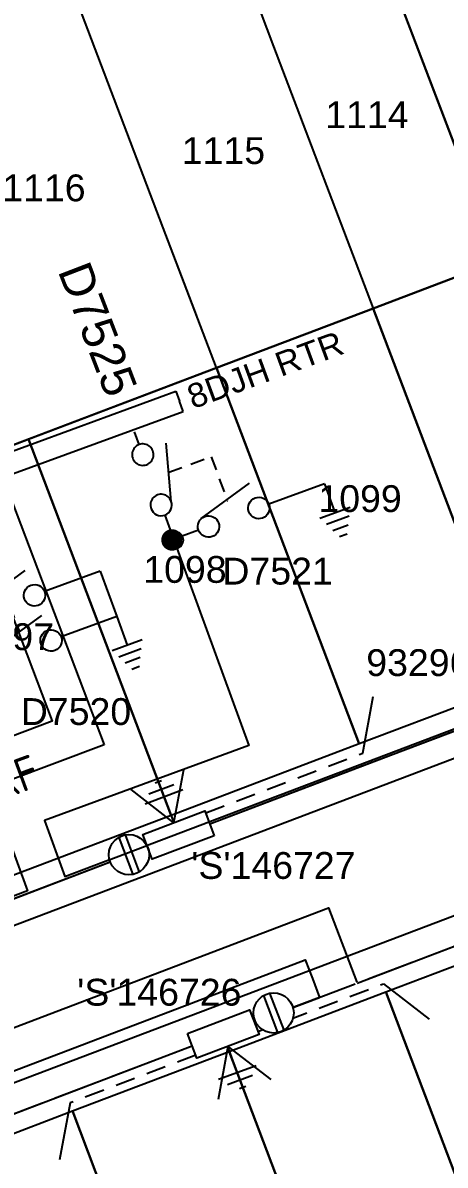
# Model space of a CAD drawing. Header units: metres. Extents: x 303507 to 304452, y 6274483 to 6275961.
# Drawn here: x 304090.6 to 304122.1, y 6274699.7 to 6274784.9 of the extents above; entities that cross this region are included whole.
import ezdxf
from ezdxf.enums import TextEntityAlignment as Align

# ---------------------------------------------------------------- set-up
doc = ezdxf.new("R2010")
doc.units = ezdxf.units.M
doc.header["$LTSCALE"] = 0.7
for name, pattern in [('A', [0]), ('CENTERX2', [101.6, 63.5, -12.7, 12.7, -12.7]), ('Dash', [5, 3, -2]), ('IE Trench LV', [6.5, 5, -1.5])]:
    doc.linetypes.add(name, pattern=pattern)
doc.layers.get('0').update_dxf_attribs({"color": 6})
for name, color, linetype in [('_User Miscellaneous11', 7, 'Continuous'), ('_User Miscellaneous4', 7, 'Continuous'), ('_User Miscellaneous7', 150, 'Continuous'), ('_User Miscellaneous8', 7, 'Continuous'), ('_User Miscellaneous9', 8, 'Continuous'), ('Cadastre Developer_SP_NEW', 4, 'Continuous'), ('Cadastre Roads_SP_NEW', 8, 'Continuous'), ('Equip_HV_NEW', 2, 'Continuous'), ('Equip_LV_NEW', 5, 'Continuous'), ('Mains_HV_NEW_U72', 2, 'Continuous'), ('Mains_LV_NEW_T84', 2, 'Continuous'), ('Services_SP_NEW_UG', 2, 'Continuous'), ('SupportsUG_SP_LV_NEW', 2, 'Continuous'), ('SupportsUG_SP_LV_SL_NEW', 2, 'Continuous'), ('Trench_SP_NEW', 2, 'Continuous')]:
    doc.layers.add(name, color=color, linetype=linetype)
doc.layers.add('_User Miscellaneous5', color=7, linetype='Continuous', lineweight=35)
doc.styles.add('ARIAL', font='arial.ttf', dxfattribs={"height": 2})
doc.styles.add('IESYMBOL1', font='isocp.shx')
doc.styles.add('POLE_LABEL', font='arial.ttf')
doc.styles.get("Standard").update_dxf_attribs({"font": 'arial.ttf'})
doc.styles.add('style1', font='iso3098b.shx')
doc.styles.add('SWG_LABEL', font='arial.ttf')
doc.styles.add('SWITCH_LABEL', font='arial.ttf', dxfattribs={"height": 2.5})
doc.linetypes.add('Cable New UG', pattern='A,8,-1,["x",style1,S=3.5,R=0,X=0.35,Y=-1],-3.5', length=12.5)
doc.linetypes.add('IE Trench HV', pattern='A,8,-2,["/",style1,S=2.5,R=0,X=0.1,Y=-1],-4.5', length=14.5)

# ---------------------------------------------------------------- blocks, each defined once
blk = doc.blocks.new('*U106')
at = {"layer": '_User Miscellaneous7', "lineweight": -3}
blk.add_lwpolyline([(0, -3.03), (0, -1.58)], dxfattribs=at)
blk.add_lwpolyline([(-1.485, -6), (1.485, -6), (1.485, -3.03), (-1.485, -3.03)], close=True, dxfattribs=at)
blk.add_circle((0, -1.08), 0.5, dxfattribs=at)
at = {"layer": '_User Miscellaneous8', "color": 2, "lineweight": -3}
blk.add_lwpolyline([(-1.485, 0), (1.485, 0), (1.485, 2.97), (-1.485, 2.97)], close=True, dxfattribs=at)
at = {"style": 'POLE_LABEL', "flags": 9}
blk.add_attdef('STRUCTURE_PLANT_NUMBER', text='', height=0.2, dxfattribs=at).set_placement((1.641, 1.727), align=Align.MIDDLE_LEFT)
for tag, flags, p in [('STREET_CODE', 9, (1.641, 1.485)), ('OWNED_BY', 9, (1.641, 1.085)), ('OPERATED_BY', 9, (1.641, 0.885)), ('COLUMN_TYPE', 9, (1.641, 1.285)), ('STATE', 9, (1.641, 0.485)), ('USAGE', 9, (1.641, 0.285)), ('MAINTAINED_BY', 9, (1.641, 0.685)), ('LEGEND', 9, (1.641, 0.085)), ('SUBURB', 9, (1.641, -0.315)), ('STREETNAME', 9, (1.641, -0.515)), ('PARENT', 9, (1.641, -0.115)), ('LOCATION', 9, (1.641, -0.715)), ('NOTES', 9, (1.641, -0.915)), ('Z', 1, (1.641, -1.315)), ('LABEL_ALIGNMENT', 9, (1.641, -1.115))]:
    blk.add_attdef(tag, text='', height=0.2, dxfattribs=dict(flags=flags)).set_placement(p, align=Align.MIDDLE_LEFT)
at = {"layer": '_User Miscellaneous5', "style": 'ARIAL', "flags": 8}
blk.add_attdef('ASSET_NUM', text='', height=2, dxfattribs=at).set_placement((2, 3.485), align=Align.MIDDLE_LEFT)
blk = doc.blocks.new('*U86')
at = {"lineweight": -3}
blk.add_lwpolyline([(-2.475, 2.49), (2.475, 2.49), (2.475, 0.51), (-2.475, 0.51)], close=True, dxfattribs=at)
for tag, flags, p in [('STREET_CODE', 9, (1.5, 3.5)), ('OWNED_BY', 9, (1.5, 3.3)), ('OPERATED_BY', 9, (1.5, 3.1)), ('STATE', 9, (1.5, 2.7)), ('SUPPORT_TYPE', 9, (1.5, 2.5)), ('MAINTAINED_BY', 9, (1.5, 2.9)), ('SUBURB', 9, (1.5, 1.7)), ('USAGE', 9, (1.5, 2.3)), ('LEGEND', 9, (1.5, 2.1)), ('PARENT', 9, (1.5, 1.9)), ('Z', 1, (1.5, 0.9)), ('STREETNAME', 9, (1.5, 1.5)), ('LOCATION', 9, (1.5, 1.3)), ('NOTES', 9, (1.5, 1.1))]:
    blk.add_attdef(tag, text='', height=0.2, dxfattribs=dict(flags=flags)).set_placement(p, align=Align.MIDDLE_LEFT)
at = {"layer": '_User Miscellaneous4', "style": 'ARIAL', "flags": 8}
blk.add_attdef('ASSET_NUM', text='', height=2, dxfattribs=at).set_placement((2, 5.5), align=Align.MIDDLE_LEFT)
blk = doc.blocks.new('A$C1B2C29DD')
at = {"layer": 'Services_SP_NEW_UG', "color": 2, "flags": 128}
for points in [[(0, 0), (-2.1, 3.444)], [(0, 0), (2.1, 3.444)]]:
    blk.add_lwpolyline(points, dxfattribs=at)
blk = doc.blocks.new('*U67')
at = {"layer": 'Services_SP_NEW_UG', "color": 2, "flags": 128}
blk.add_lwpolyline([(15, -0.75), (17.247, 2.934)], dxfattribs=at)
at = {"layer": 'Services_SP_NEW_UG', "color": 2, "linetype": 'Dash', "ltscale": 0.7, "flags": 128}
blk.add_lwpolyline([(2.473, -0.75), (15, -0.75)], dxfattribs=at)
blk = doc.blocks.new('*U69')
at = {"layer": 'Services_SP_NEW_UG', "color": 2, "flags": 128}
blk.add_lwpolyline([(12.5, -0.75), (14.747, 2.934)], dxfattribs=at)
at = {"layer": 'Services_SP_NEW_UG', "color": 2, "linetype": 'Dash', "ltscale": 0.7, "flags": 128}
blk.add_lwpolyline([(2.473, -0.75), (12.5, -0.75)], dxfattribs=at)
blk = doc.blocks.new('*U70')
at = {"layer": 'Services_SP_NEW_UG', "color": 2, "flags": 128}
blk.add_lwpolyline([(-12.5, -0.75), (-14.747, 2.934)], dxfattribs=at)
at = {"layer": 'Services_SP_NEW_UG', "color": 2, "linetype": 'Dash', "ltscale": 0.7, "flags": 128}
blk.add_lwpolyline([(-2.473, -0.75), (-12.5, -0.75)], dxfattribs=at)
blk = doc.blocks.new('Earth')
for p, q in [((0, -2.044), (0, 0)), ((-1.5, -2.044), (1.5, -2.044)), ((-1, -2.644), (1, -2.644)), ((-0.25, -3.244), (0.25, -3.244))]:
    blk.add_line(p, q)
blk = doc.blocks.new('*U144')
blk.add_wipeout([(-1.056, -0.443), (-1.18, -0.584), (-1.286, -0.739), (-1.371, -0.906), (-1.435, -1.083), (-1.476, -1.266), (-1.493, -1.453), (-1.487, -1.64), (-1.458, -1.826), (-1.406, -2.006), (-1.331, -2.178), (-1.236, -2.339), (-1.121, -2.488), (-0.988, -2.62), (-0.84, -2.735), (-0.679, -2.831), (-0.506, -2.906), (-0.326, -2.958), (-0.141, -2.987), (0.047, -2.993), (0.233, -2.976), (0.416, -2.935), (0.593, -2.871), (0.76, -2.786), (0.915, -2.681), (1.056, -2.557), (1.18, -2.416), (1.286, -2.261), (1.371, -2.094), (1.435, -1.917), (1.476, -1.734), (1.493, -1.547), (1.487, -1.36), (1.458, -1.174), (1.406, -0.994), (1.331, -0.822), (1.236, -0.661), (1.121, -0.512), (0.988, -0.38), (0.84, -0.265), (0.679, -0.169), (0.506, -0.094), (0.326, -0.042), (0.141, -0.013), (-0.047, -0.007), (-0.233, -0.024), (-0.416, -0.065), (-0.593, -0.129), (-0.76, -0.214), (-0.915, -0.319)])
for p, q in [((-1.479, -1.25), (1.479, -1.25)), ((-1.479, -1.75), (1.479, -1.75))]:
    blk.add_line(p, q)
blk.add_circle((0, -1.5), 1.5)
for tag, flags, p in [('ACTUAL_STATUS', 9, (1.5, 0)), ('OPERATING_VOLTAGE', 9, (1.5, -0.6)), ('ORIENTATION', 9, (1.5, -0.8)), ('CONSTRUCTED_VOLTAGE', 9, (1.5, -0.2)), ('NO_PHASES', 9, (1.5, -0.4)), ('STATE', 9, (1.5, -1)), ('SWITCH_TYPE', 9, (1.5, -1.2)), ('OWNED_BY', 9, (1.5, -1.8)), ('USAGE', 9, (1.5, -1.4)), ('NOTES', 9, (1.5, -1.6)), ('TYPE', 9, (1.5, -2.6)), ('OPERATED_BY', 9, (1.5, -2)), ('MAINTAINED_BY', 9, (1.5, -2.2)), ('NUMBER_OF_PHASES', 9, (1.5, -2.4)), ('Z', 1, (1.5, -2.8))]:
    blk.add_attdef(tag, text='', height=0.2, dxfattribs=dict(flags=flags)).set_placement(p, align=Align.MIDDLE_LEFT)
blk = doc.blocks.new('*U175')
for p, q in [((-1.6, 0), (-1.6, 44)), ((-1.6, 44), (-0.8, 44)), ((0, 44), (-0.8, 44)), ((0, 0), (0, 44)), ((-1.6, 0), (-0.8, 0)), ((0, 0), (-0.8, 0))]:
    blk.add_line(p, q)
at = {"style": 'ARIAL'}
blk.add_attdef('SWG_TYPE', text='', height=1.8, rotation=90, dxfattribs=at).set_placement((-0.8, 44.745), align=Align.MIDDLE_LEFT)
blk.add_attdef('SUB_TYPE', text='', height=1.8, rotation=90, dxfattribs=at).set_placement((-0.8, -0.757), align=Align.MIDDLE_RIGHT)
blk = doc.blocks.new('SWG_SIE_TRF_NOES_NEW')
for p, q in [((7.008, 0.801), (2.793, 1.949)), ((14.679, 0), (20.536, -0.004))]:
    blk.add_line(p, q)
for points in [[(2.2, 0.011), (1.2, 0.011)], [(19.536, -0.753), (20.536, -0.004), (19.536, 0.747)], [(7.8, 0), (9.453, 0)]]:
    blk.add_lwpolyline(points)
for points in [[(2.998, -0.79, 1), (3.002, 0.81, 1)], [(6.998, -0.798, 1), (7.002, 0.801, 1)]]:
    blk.add_lwpolyline(points, format="xyb", close=True)
at = {"flags": 1}
blk.add_attdef('Z', (0, 0), '', height=0.2, dxfattribs=at)
at = {"style": 'SWITCH_LABEL', "flags": 9}
blk.add_attdef('STREET_CODE', text='', height=0.2, dxfattribs=at).set_placement((0, -0.2), align=Align.MIDDLE_LEFT)
at = {"flags": 9}
for tag, p in [('ORIENTATION', (0, -0.4)), ('USAGE', (0, -0.8)), ('PARENT', (0, -0.6)), ('SUBURB', (0, -1)), ('STREETNAME', (0, -1.2)), ('LOCATION', (0, -1.4)), ('NOTES', (0, -1.6))]:
    blk.add_attdef(tag, text='', height=0.2, dxfattribs=at).set_placement(p, align=Align.MIDDLE_LEFT)
blk = doc.blocks.new('SWG_FUSE_NEW')
for points in [[(4.04, 0.726), (1.156, -0.717)], [(4.049, -0.707), (1.156, 0.717)]]:
    blk.add_lwpolyline(points)
for centre in [(0.8, 0), (4.4, 0.011)]:
    blk.add_circle(centre, 0.8)
at = {"style": 'SWITCH_LABEL', "flags": 8}
blk.add_attdef('ASSET_NUM', text='', height=2.5, rotation=179.95437, dxfattribs=at).set_placement((-2.4, 0), align=Align.MIDDLE_LEFT)
for tag, p, flags in [('Z', (0, 0), 1), ('ORIENTATION', (0.04, -4.4), 9), ('USAGE', (0.04, -5.4), 9)]:
    blk.add_attdef(tag, p, '', height=0.2, dxfattribs=dict(flags=flags))
at = {"flags": 9}
for tag, p in [('PARENT', (0, -1.6)), ('SUBURB', (0, -2.2)), ('STREETNAME', (0, -2.4))]:
    blk.add_attdef(tag, text='', height=0.2, dxfattribs=at).set_placement(p, align=Align.MIDDLE_LEFT)
blk = doc.blocks.new('*U176')
at = {"linetype": 'CENTERX2'}
blk.add_blockref('SWG_SIE_TRF_NOES_NEW', (0, 0), dxfattribs=at)
at = {"linetype": 'CENTERX2', "rotation": 180}
blk.add_blockref('SWG_FUSE_NEW', (14.679, 0), dxfattribs=at)
at = {"style": 'IESYMBOL1'}
blk.add_text('TRF', height=2.5, rotation=89.98256, dxfattribs=at).set_placement((22.515, -0.055), align=Align.MIDDLE_CENTER)
blk = doc.blocks.new('SWG_SIE_ES_NEW')
for p, q in [((-6.103, 0.747), (-1.804, 1.966)), ((2.223, -2.29), (4.623, -2.285)), ((2.524, -2.89), (4.324, -2.886)), ((2.826, -3.489), (4.026, -3.486)), ((3.127, -4.088), (3.727, -4.087))]:
    blk.add_line(p, q)
at = {"const_width": 0.8, "flags": 128}
blk.add_lwpolyline([(-9.091, -0.021, 1), (-8.291, -0.021, 1)], format="xyb", close=True, dxfattribs=at)
for points in [[(-5.789, -0.821, -1), (-5.793, 0.779, -1)], [(-1.789, -0.813, -1), (-1.793, 0.787, -1)]]:
    blk.add_lwpolyline(points, format="xyb", close=True)
for points in [[(-6.591, -0.023), (-7.891, -0.023)], [(3.423, -0.012), (-0.991, -0.012)], [(3.423, -0.012), (3.423, -2.288)]]:
    blk.add_lwpolyline(points)
at = {"flags": 1}
blk.add_attdef('Z', (0, 0), '', height=0.2, dxfattribs=at)
at = {"style": 'SWITCH_LABEL', "flags": 9}
blk.add_attdef('STREET_CODE', text='', height=0.2, dxfattribs=at).set_placement((0, -0.2), align=Align.MIDDLE_LEFT)
at = {"flags": 9}
for tag, p in [('ORIENTATION', (0, -0.4)), ('USAGE', (0, -0.8)), ('PARENT', (0, -0.6)), ('SUBURB', (0, -1)), ('STREETNAME', (0, -1.2)), ('LOCATION', (0, -1.4)), ('NOTES', (0, -1.6))]:
    blk.add_attdef(tag, text='', height=0.2, dxfattribs=at).set_placement(p, align=Align.MIDDLE_LEFT)
at = {"style": 'ARIAL', "flags": 8}
blk.add_attdef('ASSET_NUM', text='', height=2, dxfattribs=at).set_placement((-1.812, -3.151), align=Align.MIDDLE_CENTER)
blk = doc.blocks.new('SWG_SIE_SU_NEW')
blk.add_line((5.808, 0.79), (1.594, 1.938))
at = {"linetype": 'A', "lineweight": 0}
for p, q in [((7.981, 0.347), (7.98, -0.368)), ((8.18, -0.584), (8.181, 0.562)), ((8.381, 0.659), (8.379, -0.682)), ((8.579, -0.712), (8.581, 0.688)), ((8.781, 0.659), (8.779, -0.683)), ((8.98, -0.588), (8.981, 0.564)), ((9.181, 0.351), (9.18, -0.376))]:
    blk.add_line(p, q, dxfattribs=at)
at = {"linetype": 'Dash', "ltscale": 0.5}
blk.add_lwpolyline([(3.701, 1.364), (3.701, 4.733), (7.222, 4.733)], dxfattribs=at)
for points in [[(1, 0), (0, 0)], [(6.6, -0.012), (10.1, -0.012)]]:
    blk.add_lwpolyline(points)
for points in [[(1.798, -0.802, 1), (1.802, 0.798, 1)], [(5.798, -0.81, 1), (5.802, 0.79, 1)]]:
    blk.add_lwpolyline(points, format="xyb", close=True)
at = {"linetype": 'A', "lineweight": 0}
blk.add_circle((8.582, -0.012), 0.7, dxfattribs=at)
at = {"style": 'SWG_LABEL', "flags": 8}
blk.add_attdef('ASSET_NUM', text='', height=2, rotation=179.95437, dxfattribs=at).set_placement((-2.4, 0.012), align=Align.MIDDLE_LEFT)
at = {"flags": 1}
blk.add_attdef('Z', (0, 0), '', height=0.2, dxfattribs=at)
at = {"style": 'SWITCH_LABEL', "flags": 9}
blk.add_attdef('STREET_CODE', text='', height=0.2, dxfattribs=at).set_placement((0, 0), align=Align.MIDDLE_LEFT)
at = {"flags": 9}
for tag, p in [('ORIENTATION', (0, -0.2)), ('SUBURB', (0, -0.8)), ('USAGE', (0, -0.6)), ('PARENT', (0, -0.4)), ('OWNED_BY', (-0.003, -1.619)), ('STREETNAME', (0, -1)), ('LOCATION', (0, -1.2)), ('NOTES', (0, -1.4)), ('OPERATED_BY', (-0.009, -1.841)), ('MAINTAINED_BY', (-0.011, -2.048))]:
    blk.add_attdef(tag, text='', height=0.2, dxfattribs=at).set_placement(p, align=Align.MIDDLE_LEFT)
blk = doc.blocks.new('*U174')
for p, q in [((-6.103, 4.327), (-1.804, 5.547)), ((-6.103, 0.747), (-1.804, 1.966)), ((2.223, -2.29), (4.623, -2.285)), ((2.524, -2.89), (4.324, -2.886)), ((2.826, -3.489), (4.026, -3.486)), ((3.127, -4.088), (3.727, -4.087))]:
    blk.add_line(p, q)
at = {"linetype": 'Dash', "ltscale": 0.5, "flags": 128}
blk.add_lwpolyline([(-7.345, 8.776), (-3.811, 8.776), (-3.791, 1.399)], dxfattribs=at)
for points in [[(-5.789, 2.759, -1), (-5.793, 4.359, -1)], [(-1.789, 2.767, -1), (-1.793, 4.367, -1)], [(-5.789, -0.821, -1), (-5.793, 0.779, -1)], [(-1.789, -0.813, -1), (-1.793, 0.787, -1)]]:
    blk.add_lwpolyline(points, format="xyb", close=True)
for points in [[(-6.591, 3.558), (-7.891, 3.558)], [(3.423, 3.569), (-0.991, 3.569)], [(3.423, 3.569), (3.423, -0.012)], [(-6.591, -0.023), (-7.891, -0.023)], [(3.423, -0.012), (-0.991, -0.012)], [(3.423, -0.012), (3.423, -2.288)]]:
    blk.add_lwpolyline(points)
at = {"flags": 1}
blk.add_attdef('Z', (0, 0), '', height=0.2, dxfattribs=at)
at = {"style": 'SWITCH_LABEL', "flags": 9}
blk.add_attdef('STREET_CODE', text='', height=0.2, dxfattribs=at).set_placement((0, -0.2), align=Align.MIDDLE_LEFT)
at = {"flags": 9}
for tag, p in [('ORIENTATION', (0, -0.4)), ('USAGE', (0, -0.8)), ('PARENT', (0, -0.6)), ('SUBURB', (0, -1)), ('STREETNAME', (0, -1.2)), ('LOCATION', (0, -1.4)), ('NOTES', (0, -1.6))]:
    blk.add_attdef(tag, text='', height=0.2, dxfattribs=at).set_placement(p, align=Align.MIDDLE_LEFT)
at = {"style": 'ARIAL', "flags": 8}
blk.add_attdef('ASSET_NUM', text='', height=2, dxfattribs=at).set_placement((-1.812, -3.151), align=Align.MIDDLE_CENTER)

msp = doc.modelspace()

# ---------------------------------------------------------------- linework, layer by layer
at = {"layer": '_User Miscellaneous11', "color": 4, "flags": 128}
msp.add_lwpolyline([(304103.522, 6274763.092), (304101.051, 6274769.601)], dxfattribs=at)
at = {"layer": '_User Miscellaneous9', "flags": 128}
for points in [[(304162.732, 6274903.243, 0.414214), (304159.699, 6274913.407), (304113.95, 6274938.126, 0.414214), (304103.786, 6274935.093), (304084.023, 6274898.516, -0.008647), (304080.537, 6274892.323), (304068.483, 6274871.749, 0.105117), (304056.954, 6274837.016), (304050.287, 6274777.225, 0.023584), (304046.423, 6274716.818, 0.420262), (304053.951, 6274709.193), (304061.132, 6274709.221, 0.089985), (304074.297, 6274711.663), (304190.173, 6274755.658, 0.180045), (304208.804, 6274771.971), (304216.216, 6274785.687, 0.414214), (304213.182, 6274795.851), (304147.694, 6274831.236, -0.414214), (304139.201, 6274859.694)], [(304053.991, 6274698.193, 0.420193), (304046.523, 6274690.511, 0.019825), (304049.773, 6274639.724, 0.429168), (304061.256, 6274630.876, 0.085285), (304220.6, 6274684.477, 0.037337), (304236.679, 6274694.767), (304292.45, 6274736.937, 0.545912), (304291.172, 6274753.711), (304236.057, 6274783.491, 0.414214), (304225.893, 6274780.458), (304218.482, 6274766.742, -0.180045), (304194.077, 6274745.374), (304078.202, 6274701.379, -0.089986), (304061.175, 6274698.221)]]:
    msp.add_lwpolyline(points, format="xyb", close=True, dxfattribs=at)
at = {"layer": 'Cadastre Developer_SP_NEW'}
for p, q in [((304126.051, 6274767.146), (304115.402, 6274795.192)), ((304115.402, 6274795.192), (304126.051, 6274767.146)), ((304106.053, 6274791.642), (304109.287, 6274783.124)), ((304101.051, 6274769.601), (304094.367, 6274787.205)), ((304109.287, 6274783.124), (304116.702, 6274763.596)), ((304105.016, 6274759.16), (304101.051, 6274769.601)), ((304116.702, 6274763.596), (304126.051, 6274767.146)), ((304126.051, 6274767.146), (304116.702, 6274763.596)), ((304105.016, 6274759.16), (304116.702, 6274763.596)), ((304116.702, 6274763.596), (304105.016, 6274759.16)), ((304116.702, 6274763.596), (304127.35, 6274735.549)), ((304127.35, 6274735.549), (304116.702, 6274763.596)), ((304105.016, 6274759.16), (304083.095, 6274750.837)), ((304090.992, 6274753.835), (304105.016, 6274759.16)), ((304105.016, 6274759.16), (304115.664, 6274731.112)), ((304115.664, 6274731.112), (304105.016, 6274759.16)), ((304083.095, 6274750.837), (304090.992, 6274753.835)), ((304090.992, 6274753.835), (304101.641, 6274725.788)), ((304101.641, 6274725.788), (304090.992, 6274753.835)), ((304128.575, 6274683.869), (304117.66, 6274712.616)), ((304117.66, 6274712.616), (304128.575, 6274683.869)), ((304116.888, 6274679.432), (304105.974, 6274708.179)), ((304105.974, 6274708.179), (304116.888, 6274679.432)), ((304105.202, 6274674.995), (304094.288, 6274703.742)), ((304094.288, 6274703.742), (304105.202, 6274674.995))]:
    msp.add_line(p, q, dxfattribs=at)
at = {"layer": 'Cadastre Roads_SP_NEW', "color": 4}
for p, q in [((304127.35, 6274735.549), (304115.664, 6274731.112)), ((304115.664, 6274731.112), (304101.641, 6274725.788)), ((304101.641, 6274725.788), (304080.902, 6274717.914)), ((304117.66, 6274712.616), (304129.346, 6274717.053)), ((304105.974, 6274708.179), (304117.66, 6274712.616)), ((304094.288, 6274703.742), (304105.974, 6274708.179)), ((304082.602, 6274699.306), (304094.288, 6274703.742))]:
    msp.add_line(p, q, dxfattribs=at)
at = {"layer": 'Mains_LV_NEW_T84', "color": 2, "linetype": 'Cable New UG', "flags": 128}
for points in [[(304079.064, 6274742.365), (304076.932, 6274747.973), (304088.54, 6274752.387), (304096.652, 6274731.05)], [(304082.798, 6274743.784), (304081.732, 6274746.589), (304086.802, 6274748.516), (304092.777, 6274732.801), (304081.635, 6274728.621), (304088.879, 6274709.569)], [(304104.525, 6274725.146), (304144.317, 6274740.275)], [(304096.652, 6274731.05), (304085.51, 6274726.87), (304088.484, 6274719.048), (304099.898, 6274723.387)], [(304115.517, 6274713.278), (304149.905, 6274726.352)], [(304088.879, 6274709.569), (304113.385, 6274718.886), (304115.49, 6274713.349)], [(304087.141, 6274705.699), (304111.646, 6274715.016), (304112.18, 6274713.614)], [(304112.18, 6274713.614), (304112.713, 6274712.211), (304107.842, 6274710.36)], [(304107.842, 6274710.36), (304112.713, 6274712.211)], [(304082.771, 6274700.828), (304103.215, 6274708.601)]]:
    msp.add_lwpolyline(points, dxfattribs=at)
at = {"layer": 'Trench_SP_NEW', "linetype": 'IE Trench HV', "flags": 128}
msp.add_lwpolyline([(304104.525, 6274725.146), (304114.851, 6274729.072), (304126.545, 6274733.518)], dxfattribs=at)
at = {"layer": 'Trench_SP_NEW', "linetype": 'IE Trench LV', "flags": 128}
msp.add_lwpolyline([(304107.842, 6274710.36), (304149.905, 6274726.352)], dxfattribs=at)
at = {"layer": 'Trench_SP_NEW', "linetype": 'IE Trench HV', "flags": 128}
msp.add_lwpolyline([(304071.236, 6274712.623, 0.020969), (304074.059, 6274713.563), (304099.898, 6274723.387)], format="xyb", dxfattribs=at)
at = {"layer": 'Trench_SP_NEW', "linetype": 'IE Trench LV', "flags": 128}
msp.add_lwpolyline([(304053.345, 6274696.21), (304061.663, 6274696.246, 0.089987), (304079.39, 6274699.542), (304103.215, 6274708.601)], format="xyb", dxfattribs=at)

# ---------------------------------------------------------------- block references
at = {"layer": 'Equip_HV_NEW', "linetype": 'Continuous'}
ref = msp.add_blockref('SWG_SIE_SU_NEW', (304098.909, 6274754.38), dxfattribs=dict(at, rotation=290.1331906414966))
ref.add_attrib('ASSET_NUM', 'D7525', dxfattribs={"layer": '0', "height": 2.5, "rotation": 291, "style": 'SWG_LABEL'}).set_placement((304094.33, 6274766.848), align=Align.MIDDLE_LEFT)
at = {"layer": 'Equip_HV_NEW', "linetype": 'Continuous', "rotation": 290.1331906414966}
msp.add_blockref('*U175', (304061.22, 6274740.768), dxfattribs=at).add_auto_attribs({'SUB_TYPE': 'PS', 'SWG_TYPE': '8DJH RTR'})
at = {"layer": 'Equip_HV_NEW', "linetype": 'Continuous'}
ref = msp.add_blockref('*U176', (304081.452, 6274749.463), dxfattribs=dict(at, rotation=290.1331906414966))
ref.add_attrib('ASSET_NUM', 'D7524', dxfattribs={"layer": '0', "height": 2.5, "rotation": 291, "style": 'SWG_LABEL'}).set_placement((304077.274, 6274760.82), align=Align.MIDDLE_LEFT)
ref = msp.add_blockref('SWG_SIE_ES_NEW', (304109.858, 6274749.337), dxfattribs=dict(at, rotation=20.13319064149672))
ref.add_attrib('ASSET_NUM', 'D7521', dxfattribs={"layer": '0', "height": 2, "style": 'ARIAL'}).set_placement((304113.697, 6274744), align=Align.MIDDLE_RIGHT)
ref = msp.add_blockref('*U174', (304094.363, 6274739.46), dxfattribs=dict(at, rotation=20.13319064149672))
ref.add_attrib('ASSET_NUM', 'D7520', dxfattribs={"layer": '0', "height": 2, "style": 'ARIAL'}).set_placement((304094.545, 6274733.527), align=Align.MIDDLE_CENTER)
at = {"layer": 'Equip_LV_NEW', "lineweight": 0}
for p, rotation in [((304101.841, 6274725.239), 200.8166666721079), ((304105.881, 6274708.553), 19.90187937082928)]:
    msp.add_blockref('Earth', p, dxfattribs=dict(at, rotation=rotation))
at = {"layer": 'Services_SP_NEW_UG'}
for name, p, rotation in [('*U67', (304101.641, 6274725.788), 20.81666667349393), ('*U70', (304106.062, 6274708.077), 200.8166666677888), ('*U69', (304106.062, 6274708.077), 200.8166666631103)]:
    msp.add_blockref(name, p, dxfattribs=dict(at, rotation=rotation))
at = {"layer": 'Services_SP_NEW_UG', "color": 2}
for p, rotation in [((304101.841, 6274725.239), 20.81666667288177), ((304105.881, 6274708.553), 200.8166666800108)]:
    msp.add_blockref('A$C1B2C29DD', p, dxfattribs=dict(at, rotation=rotation))
at = {"layer": 'SupportsUG_SP_LV_SL_NEW', "ltscale": 0.5}
ref = msp.add_blockref('*U106', (304127.365, 6274735.54), dxfattribs=dict(at, rotation=200.8166666664044))
ref.add_attrib('ASSET_NUM_001', '932963', (304116.195, 6274736.176), dxfattribs={"layer": '_User Miscellaneous5', "height": 2, "style": 'ARIAL'})

# ---------------------------------------------------------------- texts
at = {"layer": 'Cadastre Developer_SP_NEW', "style": 'ARIAL'}
for s, p in [('1114', (304116.244, 6274777.038)), ('1115', (304105.542, 6274774.363)), ('1116', (304092.152, 6274771.582)), ('1099', (304115.733, 6274748.408)), ('1098', (304102.671, 6274743.128)), ('1097', (304089.802, 6274738.111))]:
    msp.add_text(s, height=2, dxfattribs=at).set_placement(p, align=Align.CENTER)

# ---------------------------------------------------------------- next in the draw order: block references
at = {"layer": 'Equip_LV_NEW', "lineweight": 0}
for p, rotation in [((304099.898, 6274723.387), 290.8166666706844), ((304110.682, 6274711.585), 290.8166666650578)]:
    msp.add_blockref('*U144', p, dxfattribs=dict(at, rotation=rotation))

# ---------------------------------------------------------------- next in the draw order: linework, layer by layer
at = {"layer": 'Mains_HV_NEW_U72', "color": 2, "linetype": 'Cable New UG', "flags": 128}
for points in [[(304066.185, 6274731.772), (304071.294, 6274717.748), (304089.381, 6274724.379), (304090.916, 6274720.166), (304085.726, 6274718.198), (304081.442, 6274716.515), (304076.12, 6274714.494, -0.111377), (304053.196, 6274711.239), (304048.402, 6274716.079), (304048.989, 6274735.037), (304049.521, 6274745.053), (304050.211, 6274755.068), (304052.057, 6274775.018), (304056.488, 6274814.786), (304058.704, 6274834.663, -0.089049), (304068.519, 6274867.715, -0.028331), (304073.573, 6274876.481), (304106.758, 6274936.329), (303972.892, 6275008.66), (303967.326, 6275006.999), (303948.016, 6274971.191), (303930.979, 6274980.272), (303922.153, 6274963.631), (303909.59, 6274970.328)], [(304102.374, 6274744.893), (304107.436, 6274730.998), (304092.198, 6274725.412), (304093.722, 6274721.23), (304189.485, 6274757.536, 0.035956), (304195.653, 6274760.646, 0.134671), (304206.513, 6274771.976), (304214.472, 6274786.668), (304223.374, 6274805.168)]]:
    msp.add_lwpolyline(points, format="xyb", dxfattribs=at)

# ---------------------------------------------------------------- next in the draw order: block references
at = {"layer": 'SupportsUG_SP_LV_NEW'}
ref = msp.add_blockref('*U86', (304101.66, 6274725.716), dxfattribs=dict(at, rotation=200.816666663909))
ref.add_attrib('ASSET_NUM_001', "'S'146727", (304103.142, 6274721.049), dxfattribs={"layer": '_User Miscellaneous4', "height": 2, "style": 'ARIAL'})
ref = msp.add_blockref('*U86', (304106.062, 6274708.077), dxfattribs=dict(at, rotation=20.81666666754577))
ref.add_attrib('ASSET_NUM_001', "'S'146726", (304094.632, 6274711.597), dxfattribs={"layer": '_User Miscellaneous4', "height": 2, "style": 'ARIAL'})

doc.saveas('drawing.dxf')
